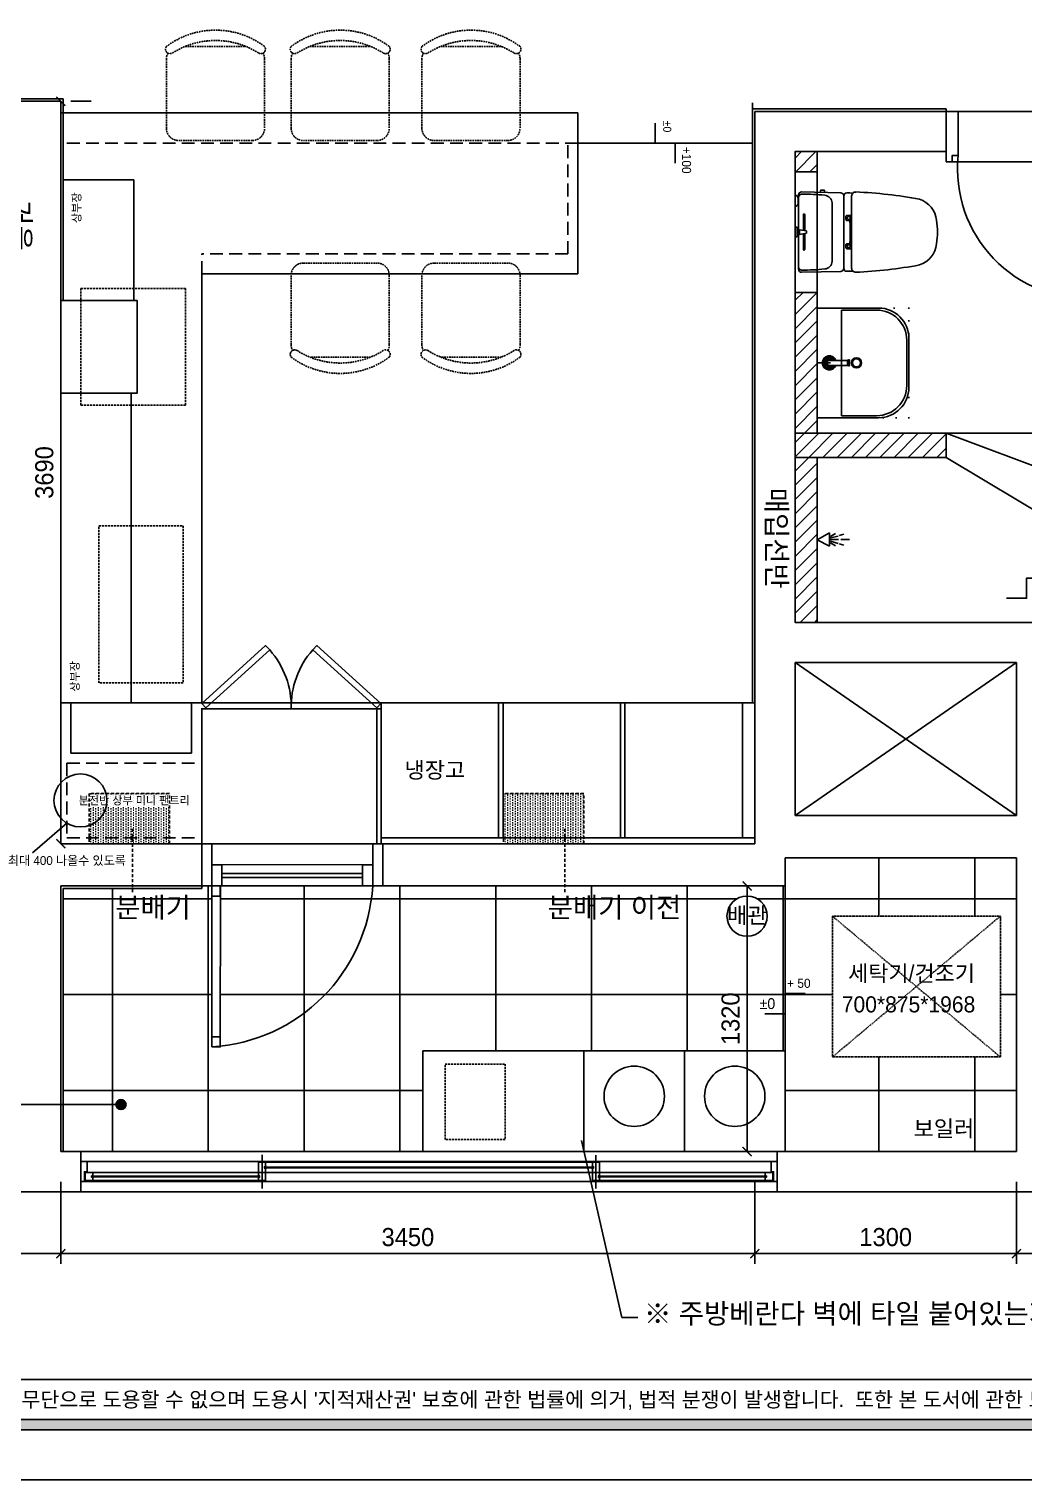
# Model space of a CAD drawing. Header units: millimetres. Extents: x -551172 to 232469, y -3435 to 261611.
# Drawn here: x 32533 to 37479, y 98553 to 105765 of the extents above; entities that cross this region are included whole.
import ezdxf
from ezdxf.enums import TextEntityAlignment as Align

# ---------------------------------------------------------------- set-up
doc = ezdxf.new("R2010")
doc.units = ezdxf.units.MM
doc.header["$LTSCALE"] = 10
doc.header["$PDMODE"] = 3
for name, pattern in [('DASHED', [0.75, 0.5, -0.25]), ('DASHEDX2', [1.5, 1, -0.5]), ('DH-HID2', [1.2, 0.8, -0.4]), ('DOT', [6.35, 0, -6.35]), ('HID', [2.5, 1.5, -1]), ('HIDDEN', [9.525, 6.35, -3.175])]:
    doc.linetypes.add(name, pattern=pattern)
doc.layers.get('DEFPOINTS').update_dxf_attribs({"color": 248})
for name, color, linetype in [('0-ELC TEXT', 7, 'Continuous'), ('03-WAL NEW', 3, 'Continuous'), ('06-FUR', 6, 'Continuous'), ('07-DIM WAL', 5, 'Continuous'), ('3.기호.계단선', 30, 'Continuous'), ('BATH', 4, 'Continuous'), ('C-FIN', 5, 'Continuous'), ('C-HAT', 251, 'Continuous'), ('CO-BATH', 6, 'Continuous'), ('F-FIN', 5, 'Continuous'), ('F-SYM', 7, 'Continuous'), ('fin', 5, 'Continuous'), ('FORM(YOURNAME)-11', 1, 'Continuous'), ('FU-FURM', 251, 'DH-HID2'), ('FUR', 8, 'DASHED'), ('HL', 6, 'HIDDEN'), ('TOILET-1', 6, 'Continuous'), ('도면층2', 2, 'Continuous'), ('도면층4', 4, 'Continuous'), ('도면층5', 5, 'Continuous'), ('욕실설비', 3, 'Continuous')]:
    doc.layers.add(name, color=color, linetype=linetype)
doc.styles.add('YOURNAME', font='HY울릉도M.TTF')
doc.styles.add('코레일둥고', font='Korail_Round_Gothic_Medium.ttf')
doc.linetypes.add('ZIGZAG', pattern='A,0.0001,-0.2,[131,ltypeshp.shx,S=0.2,R=0,X=-0.2,Y=0],-0.4,[131,ltypeshp.shx,S=0.2,R=180,X=0.2,Y=0],-0.2', length=0.8001)
doc.dimstyles.new('YOURNAME-50', dxfattribs={"dimscale": 50, "dimtxt": 1.8, "dimasz": 0.9, "dimexe": 1, "dimexo": 3, "dimgap": 0.7, "dimtad": 1, "dimdec": 0, "dimzin": 0, "dimdsep": 46, "dimtxsty": 'YOURNAME', "dimblk": 'ARCHTICK', "dimcen": 0, "dimclrd": 1, "dimclre": 1, "dimclrt": 7, "dimadec": 0, "dimazin": 0, "dimtfac": 1, "dimtdec": 0, "dimtix": 1, "dimtmove": 2, "dimatfit": 3, "dimldrblk": 'ARCHTICK', "dimfxl": 1, "dimtolj": 1, "dimtzin": 0, "dimarcsym": 0})
pattern_1 = [(45, (-143760, 19350), (-35.355339, 35.355339), [])]

# ---------------------------------------------------------------- blocks, each defined once
blk = doc.blocks.new('FORM-PLAN')
at = {"layer": 'FORM(YOURNAME)-11'}
h = blk.add_hatch(color=256, dxfattribs=at)
h.dxf.hatch_style = 1
h.paths.add_polyline_path([(-71444, 55115), (10556, 55115), (10556, 54915), (-71444, 54915)])
h.paths.add_polyline_path([(-71444, -2085), (10556, -2085), (10556, -2285), (-71444, -2285)])
at = {"layer": 'DEFPOINTS', "color": 158}
blk.add_line((1346, -1285), (-71444, -1285), dxfattribs=at)
for points in [[(-71444, -2285), (10556, -2285), (10556, 55115), (-71444, 55115)], [(-69444, 53115), (-64, 53115), (-64, 1215), (-69444, 1215)]]:
    blk.add_lwpolyline(points, close=True, dxfattribs=at)
at = {"layer": 'FORM(YOURNAME)-11', "color": 250}
blk.add_lwpolyline([(-72444, -3285), (11556, -3285), (11556, 56115), (-72444, 56115)], close=True, dxfattribs=at)
at = {"layer": 'FORM(YOURNAME)-11'}
blk.add_lwpolyline([(-71444, -2085), (10556, -2085), (10556, -2285), (-71444, -2285)], close=True, dxfattribs=at)
at = {"layer": 'FORM(YOURNAME)-11', "color": 1, "style": 'YOURNAME'}
blk.add_text("- 본 도서는 어떠한 경우에도 무단으로 도용할 수 없으며 도용시 '지적재산권' 보호에 관한 법률에 의거, 법적 분쟁이 발생합니다.  또한 본 도서에 관한 모든 저작권은 당사에 있습니다. -", height=300, dxfattribs=at).set_placement((-32990, -1685), align=Align.MIDDLE_CENTER)
at = {"layer": 'FORM(YOURNAME)-11', "color": 3, "style": 'YOURNAME'}
for tag, height, p in [('1', 450, (9905, 18188)), ('2', 450, (9905, 17544)), ('3', 450, (9905, 16257)), ('4', 450, (9905, 14326)), ('5', 515, (9905, 12009)), ('6', 515, (9905, 9757)), ('7', 515, (9905, 7504)), ('8', 515, (9905, 5252)), ('9', 515, (9905, 2999)), ('10', 515, (5655, 811)), ('11', 515, (9905, 747)), ('12', 515, (5655, -1441)), ('13', 515, (9905, -1441))]:
    blk.add_attdef(tag, text='', height=height, dxfattribs=at).set_placement(p, align=Align.MIDDLE_RIGHT)
blk = doc.blocks.new('_ArchTick')
at = {"color": 0, "linetype": 'ByBlock', "const_width": 0.15}
blk.add_lwpolyline([(-0.5, -0.5), (0.5, 0.5)], dxfattribs=at)
blk = doc.blocks.new('*D1375')
at = {"layer": '07-DIM WAL', "color": 1, "lineweight": -2, "transparency": 16777216}
for p, q in [((32691.4, 100035.3), (32691.4, 99627.8)), ((36141.4, 100035.3), (36141.4, 99627.8)), ((32691.4, 99677.8), (36141.4, 99677.8))]:
    blk.add_line(p, q, dxfattribs=at)
at = {"layer": 'DEFPOINTS', "color": 0, "transparency": 16777216}
for p in [(32691.4, 100185.3), (36141.4, 100185.3), (36141.4, 99677.8)]:
    blk.add_point(p, dxfattribs=at)
at = {"layer": '07-DIM WAL', "color": 1, "lineweight": -2, "transparency": 16777216, "xscale": 45, "yscale": 45, "zscale": 45, "rotation": 180}
blk.add_blockref('_ArchTick', (32691.4, 99677.8), dxfattribs=at)
at = {"layer": '07-DIM WAL', "color": 1, "lineweight": -2, "transparency": 16777216, "xscale": 45, "yscale": 45, "zscale": 45}
blk.add_blockref('_ArchTick', (36141.4, 99677.8), dxfattribs=at)
at = {"layer": '07-DIM WAL', "color": 7, "transparency": 16777216, "insert": (34416.4, 99759.6), "char_height": 90, "attachment_point": 5, "style": 'YOURNAME'}
blk.add_mtext('\\A1;3450', dxfattribs=at)
blk = doc.blocks.new('*D1376')
at = {"layer": '07-DIM WAL', "color": 1, "lineweight": -2, "transparency": 16777216}
for p, q in [((36141.4, 100035.3), (36141.4, 99627.8)), ((37441.4, 100035.3), (37441.4, 99627.8)), ((36141.4, 99677.8), (37441.4, 99677.8))]:
    blk.add_line(p, q, dxfattribs=at)
at = {"layer": 'DEFPOINTS', "color": 0, "transparency": 16777216}
for p in [(36141.4, 100185.3), (37441.4, 100185.3), (37441.4, 99677.8)]:
    blk.add_point(p, dxfattribs=at)
at = {"layer": '07-DIM WAL', "color": 1, "lineweight": -2, "transparency": 16777216, "xscale": 45, "yscale": 45, "zscale": 45, "rotation": 180}
blk.add_blockref('_ArchTick', (36141.4, 99677.8), dxfattribs=at)
at = {"layer": '07-DIM WAL', "color": 1, "lineweight": -2, "transparency": 16777216, "xscale": 45, "yscale": 45, "zscale": 45}
blk.add_blockref('_ArchTick', (37441.4, 99677.8), dxfattribs=at)
at = {"layer": '07-DIM WAL', "color": 7, "transparency": 16777216, "insert": (36791.4, 99759.6), "char_height": 90, "attachment_point": 5, "style": 'YOURNAME'}
blk.add_mtext('\\A1;1300', dxfattribs=at)
blk = doc.blocks.new('*D1377')
at = {"layer": '07-DIM WAL', "color": 1, "lineweight": -2, "transparency": 16777216}
for p, q in [((32691.4, 101715.3), (32691.4, 105405.3)), ((32841.4, 105405.3), (32741.4, 105405.3)), ((32841.4, 101715.3), (32741.4, 101715.3))]:
    blk.add_line(p, q, dxfattribs=at)
at = {"layer": 'DEFPOINTS', "color": 0, "transparency": 16777216}
for p in [(32691.4, 105405.3), (32691.4, 105405.3), (32691.4, 101715.3)]:
    blk.add_point(p, dxfattribs=at)
at = {"layer": '07-DIM WAL', "color": 1, "lineweight": -2, "transparency": 16777216, "xscale": 45, "yscale": 45, "zscale": 45}
for p, rotation in [((32691.4, 105405.3), 90), ((32691.4, 101715.3), 270)]:
    blk.add_blockref('_ArchTick', p, dxfattribs=dict(at, rotation=rotation))
at = {"layer": '07-DIM WAL', "color": 7, "transparency": 16777216, "insert": (32609.5, 103560.3), "char_height": 90, "attachment_point": 5, "rotation": 90, "style": 'YOURNAME'}
blk.add_mtext('\\A1;3690', dxfattribs=at)
blk = doc.blocks.new('*D1379')
at = {"layer": '07-DIM WAL', "color": 1, "lineweight": -2, "transparency": 16777216}
for p, q in [((36141.4, 101505.3), (36052.5, 101505.3)), ((36102.5, 100185.3), (36102.5, 101505.3)), ((36141.4, 100185.3), (36052.5, 100185.3))]:
    blk.add_line(p, q, dxfattribs=at)
at = {"layer": 'DEFPOINTS', "color": 0, "transparency": 16777216}
for p in [(36102.5, 101505.3), (36291.4, 101505.3), (36291.4, 100185.3)]:
    blk.add_point(p, dxfattribs=at)
at = {"layer": '07-DIM WAL', "color": 1, "lineweight": -2, "transparency": 16777216, "xscale": 45, "yscale": 45, "zscale": 45}
for p, rotation in [((36102.5, 101505.3), 90), ((36102.5, 100185.3), 270)]:
    blk.add_blockref('_ArchTick', p, dxfattribs=dict(at, rotation=rotation))
at = {"layer": '07-DIM WAL', "color": 7, "transparency": 16777216, "insert": (36020.7, 100845.3), "char_height": 90, "attachment_point": 5, "rotation": 90, "style": 'YOURNAME'}
blk.add_mtext('\\A1;1320', dxfattribs=at)
blk = doc.blocks.new('A$C4B2D31F0')
at = {"layer": 'fin', "color": 4}
for p, q in [((185, 690.9), (20.4, 690.9)), ((37.2, 692.3), (24.7, 692.3)), ((37.2, 692.3), (49.7, 692.3)), ((200.9, 690.9), (365.5, 690.9)), ((47.7, 523.7), (192.9, 523.7)), ((338.2, 523.7), (192.9, 523.7)), ((12.6, 465.9), (192.9, 465.9)), ((373.3, 465.9), (192.9, 465.9)), ((192.9, 426.6), (13.7, 426.6)), ((192.9, 426.6), (372.2, 426.6))]:
    blk.add_line(p, q, dxfattribs=at)
for points in [[(20.4, 690.9), (7.9, 690.9, 0.421209), (-7.1, 675.5), (-2.4, 480.5, 0.001659)], [(365.5, 690.9), (378, 690.9, -0.421209), (392.9, 675.5), (388.3, 480.5, -0.001659)], [(12.6, 465.9, 0.371724), (-1.8, 451.2, 0.003515), (-1, 420.3, 0.320541)], [(373.3, 465.9, -0.371724), (387.7, 451.2, -0.003515), (386.9, 420.3, -0.320541)]]:
    blk.add_lwpolyline(points, format="xyb", dxfattribs=at)
for centre, radius, start, end in [((1004.3, 663.1), 1000, 179.31159, 185.94375), ((20.4, 674.9), 16, 90, 179.31159), ((24.7, 707.3), 15, 180, 270), ((49.7, 707.3), 15, 270, 0), ((365.5, 674.9), 16, 0.68841, 90), ((-618.4, 663.1), 1000, 354.05625, 0.68841), ((49.4, 563.7), 40, 185.94375, 267.51291), ((336.5, 563.7), 40, 272.48709, 354.05625), ((12.6, 480.9), 15, 181.36509, 270), ((373.3, 480.9), 15, 270, 358.63491), ((13.7, 406.6), 20, 90, 182.3333), ((2197.7, 495.6), 2205.9, 182.3333, 190.60807), ((-1811.8, 495.6), 2205.9, 349.39193, 357.6667), ((372.2, 406.6), 20, 357.6667, 90), ((148.7, 128.9), 125.5, 198.2964, 263.42408), ((237.2, 128.9), 125.5, 276.57592, 341.7036), ((192.9, 405.9), 405.9, 261.69926, 270), ((192.9, 405.9), 405.9, 270, 278.30074)]:
    blk.add_arc(centre, radius, start, end, dxfattribs=at)
at = {"layer": 'HL', "linetype": 'Continuous'}
for p, q in [((106.4, 666.3), (184.4, 666.3)), ((106.4, 659.3), (185.5, 659.3)), ((168.9, 697.3), (168.9, 707.3)), ((168.9, 697.3), (216.9, 697.3)), ((186, 692.5), (180.6, 697.3)), ((181.6, 685.5), (186, 692.5)), ((187, 651.2), (181.6, 685.5)), ((181.6, 685.5), (204.3, 685.5)), ((186, 692.5), (199.9, 692.5)), ((187, 651.2), (198.9, 651.2)), ((198.9, 651.2), (204.3, 685.5)), ((199.9, 692.5), (205.3, 697.3)), ((204.3, 685.5), (199.9, 692.5)), ((200.4, 659.3), (279.4, 659.3)), ((201.4, 666.3), (279.4, 666.3)), ((216.9, 697.3), (216.9, 707.3)), ((-12, 580.9), (-4.8, 580.9)), ((-16, 576.9), (-16, 564.8)), ((-12, 560.8), (-4.3, 560.8)), ((192.9, 433.7), (146.6, 433.7)), ((192.9, 433.7), (239.3, 433.7))]:
    blk.add_line(p, q, dxfattribs=at)
for points in [[(110.4, 426.6), (110.4, 450.8, -0.414214), (114.4, 454.8), (130.9, 454.8, -0.414214), (134.9, 450.8), (134.9, 435.2), (134.9, 426.6)], [(134.9, 435.2), (144.6, 435.2, -0.414214), (146.6, 433.2), (146.6, 426.6)], [(251, 435.2), (241.3, 435.2, 0.414214), (239.3, 433.2), (239.3, 426.6)], [(275.5, 426.6), (275.5, 450.8, 0.414214), (271.5, 454.8), (255, 454.8, 0.414214), (251, 450.8), (251, 435.2), (251, 426.6)]]:
    blk.add_lwpolyline(points, format="xyb", dxfattribs=at)
for centre in [(122.9, 440.9), (262.9, 440.9)]:
    blk.add_circle(centre, 8, dxfattribs=at)
for centre, radius, start, end in [((106.4, 662.8), 3.5, 90, 270), ((279.4, 662.8), 3.5, 270, 90), ((-12, 576.9), 4, 90, 180), ((-12, 564.8), 4, 180, 270)]:
    blk.add_arc(centre, radius, start, end, dxfattribs=at)
blk = doc.blocks.new('B-003')
blk.add_line((0, 0), (0, -65))
at = {"layer": 'CO-BATH'}
for p, q in [((272.5, 0), (-272.5, 0)), ((272.5, -305), (272.5, 0)), ((-272.5, 0), (-272.5, -305)), ((-122.5, -455), (122.5, -455))]:
    blk.add_line(p, q, dxfattribs=at)
at = {"layer": 'CO-BATH', "color": 8}
for p, q in [((-12.5, -60), (-12.5, -150.5)), ((12.5, -60), (12.5, -150.5)), ((-262.5, -120), (-262.5, -295)), ((262.5, -120), (-262.5, -120)), ((262.5, -295), (262.5, -120)), ((-14.5, -155.5), (-14.5, -160.5)), ((-14.5, -160.5), (14.5, -160.5)), ((-13.5, -150.5), (-13.5, -155.5)), ((13.5, -150.5), (13.5, -155.5)), ((14.5, -155.5), (14.5, -160.5)), ((-112.5, -445), (112.5, -445))]:
    blk.add_line(p, q, dxfattribs=at)
at = {"layer": 'CO-BATH', "color": 251}
for p, q in [((-14.5, -155.5), (14.5, -155.5)), ((-13.5, -150.5), (13.5, -150.5))]:
    blk.add_line(p, q, dxfattribs=at)
at = {"layer": 'CO-BATH', "color": 8, "linetype": 'DOT'}
blk.add_lwpolyline([(-272.5, -455), (272.5, -455), (272.5, 0), (-272.5, 0)], close=True, dxfattribs=at)
at = {"layer": 'CO-BATH', "color": 8}
blk.add_circle((0, -195), 25, dxfattribs=at)
at = {"layer": 'CO-BATH', "color": 251}
blk.add_circle((0, -195), 20, dxfattribs=at)
at = {"layer": 'CO-BATH', "color": 8}
for centre, radius, start, end in [((0, -60), 35, 290.92481, 249.07514), ((0, -60), 12.5, 359.99998, 179.99998), ((-112.5, -295), 150, 180, 270), ((112.5, -295), 150, 270, 0)]:
    blk.add_arc(centre, radius, start, end, dxfattribs=at)
at = {"layer": 'CO-BATH', "color": 251}
for radius, start, end in [(30, 294.62429, 245.37566), (25, 299.99998, 239.99998), (18, 313.98294, 226.01701)]:
    blk.add_arc((0, -60), radius, start, end, dxfattribs=at)
at = {"layer": 'CO-BATH'}
for centre, start, end in [((-122.5, -305), 180, 270), ((122.5, -305), 270, 0)]:
    blk.add_arc(centre, 150, start, end, dxfattribs=at)
blk = doc.blocks.new('AC-8')
at = {"layer": 'BATH'}
for p, q in [((-51, 54), (0, 143)), ((0, 143), (45, 54)), ((45, 54), (-51, 54)), ((-25, 47), (-46, 12)), ((-14, 47), (-28, -8)), ((-2, 49), (-2, -11)), ((10, 47), (25, -8)), ((22, 47), (43, 12)), ((-31, -16), (-41, -49)), ((-2, -27), (-2, -89)), ((28, -16), (38, -49))]:
    blk.add_line(p, q, dxfattribs=at)
blk = doc.blocks.new('A$C1AC25B95')
at = {"layer": '욕실설비', "color": 8}
for p, q in [((28.3, 72.3), (28.3, 75)), ((53.3, 73.7), (53.3, 75))]:
    blk.add_line(p, q, dxfattribs=at)
at = {"layer": 'TOILET-1', "linetype": 'Continuous', "xscale": 0.873786407766195, "yscale": 0.873786407766195, "zscale": 0.873786407766195, "rotation": 180}
blk.add_blockref('AC-8', (39.7, 124.7), dxfattribs=at)

msp = doc.modelspace()

# ---------------------------------------------------------------- hatches: boundary and pattern name
at = {"layer": '0-ELC TEXT'}
h = msp.add_hatch(color=256, dxfattribs=at)
h.dxf.hatch_style = 1
edge = h.paths.add_edge_path()
edge.add_arc((32990.3, 100418.6), 25, 180, 540, ccw=False)
at = {"layer": '06-FUR', "true_color": 0x636466}
h = msp.add_hatch(dxfattribs=at)
h.set_pattern_fill('NET', color=251, scale=150)
h.set_pattern_definition([(0, (-42300, 0), (0, 476.25), []), (90, (-42300, 0), (-476.25, 3e-14), [])])
h.paths.add_polyline_path([(36291.4, 101505.3), (34241.4, 101505.3, -0.365255), (33483.3, 100708.9), (33483.3, 100705.3), (33441.4, 100705.3), (33441.4, 100755.3), (33441.4, 101455.3), (33441.4, 101505.3), (33391.4, 101505.3), (33391.4, 101493.3), (32703.4, 101493.3), (32703.4, 100418.6), (32965.3, 100418.6, -1), (33015.3, 100418.6, -1), (32965.3, 100418.6), (32703.4, 100418.6), (32703.4, 100185.3), (34491.4, 100185.3), (34491.4, 100685.3), (36291.4, 100685.3)])
h.paths.add_polyline_path([(36002.5, 101355.3, -1), (36202.5, 101355.3, -1)], flags=16)
h.paths.add_polyline_path([(34241.4, 101505.3), (34191.4, 101505.3), (33484.4, 101505.3), (33483.3, 100708.9, 0.365255)], flags=17)
h.paths.add_polyline_path([(37441.4, 101645.3), (36291.4, 101645.3), (36291.4, 101505.3), (36291.4, 100185.3), (37441.4, 100185.3)])
h.paths.add_polyline_path([(36526.4, 101355.3), (37361.4, 101355.3), (37361.4, 100655.3), (36526.4, 100655.3)], flags=16)
h.paths.add_polyline_path([(36104.6, 100663.2), (36104.6, 101017.9), (35936.9, 101017.9), (35936.9, 100663.2)], flags=25)
h.paths.add_polyline_path([(33411.7, 100199.1), (33671, 100199.1), (33671, 100312.4), (33411.7, 100312.4)], flags=24)
h.paths.add_polyline_path([(35261.7, 100699.1), (35521, 100699.1), (35521, 100812.4), (35261.7, 100812.4)], flags=24)
h.paths.add_polyline_path([(34486.9, 100343.9), (34486.9, 100526.7), (34373.5, 100526.7), (34373.5, 100343.9)], flags=24)
h.paths.add_polyline_path([(35786.9, 101003.9), (35786.9, 101186.7), (35673.5, 101186.7), (35673.5, 101003.9)], flags=24)
h.paths.add_polyline_path([(32932.1, 101302.2), (33391, 101302.2), (33391, 101478.9), (32932.1, 101478.9)], flags=24)
h.paths.add_polyline_path([(35081.4, 101301.6), (35843.8, 101301.6), (35843.8, 101482.4), (35081.4, 101482.4)], flags=24)
h.paths.add_polyline_path([(35979.1, 101282.4), (36239.6, 101282.4), (36239.6, 101423.8), (35979.1, 101423.8)], flags=24)
h.paths.add_polyline_path([(33574.9, 101282.1), (34051.6, 101282.1), (34051.6, 101432.6), (33574.9, 101432.6)], flags=24)
h.paths.add_polyline_path([(37443.4, 100733.2), (37443.4, 101087.9), (37275.7, 101087.9), (37275.7, 100733.2)], flags=9)
h.paths.add_polyline_path([(36289.7, 100675), (36439.1, 100675), (36439.1, 100744.8), (36289.7, 100744.8)], flags=9)
h.paths.add_polyline_path([(36552.7, 100852.4), (37321.3, 100852.4), (37321.3, 100975.9), (36552.7, 100975.9)], flags=8)
h.paths.add_polyline_path([(36580.3, 100993.5), (37306.9, 100993.5), (37306.9, 101136.2), (36580.3, 101136.2)], flags=8)
h.paths.add_polyline_path([(36905.8, 100221.6), (37274.6, 100221.6), (37274.6, 100367.9), (36905.8, 100367.9)], flags=24)
at = {"layer": '3.기호.계단선', "linetype": 'HID'}
h = msp.add_hatch(dxfattribs=at)
h.set_pattern_fill('DOTS', color=256, scale=200, angle=-90)
h.set_pattern_definition([(270, (15552.536, 90256.841), (12.5, -6.25), [0, -12.5])])
h.paths.add_polyline_path([(32831.4, 101965.3), (32831.4, 101715.3), (33231.4, 101715.3), (33231.4, 101965.3)])
at = {"layer": '3.기호.계단선', "linetype": 'HID', "true_color": 0x636466}
h = msp.add_hatch(dxfattribs=at)
h.set_pattern_fill('DOTS', color=251, scale=200, angle=-90)
h.set_pattern_definition([(270, (17612.536, 90256.841), (12.5, -6.25), [0, -12.5])])
h.paths.add_polyline_path([(34891.4, 101965.3), (34891.4, 101715.3), (35291.4, 101715.3), (35291.4, 101965.3)])
at = {"layer": 'C-HAT'}
h = msp.add_hatch(dxfattribs=at)
h.set_pattern_fill('_USER', color=256, scale=50, angle=45, pattern_type=0)
h.set_pattern_definition(pattern_1)
h.paths.add_polyline_path([(36451.4, 105155.3), (36341.4, 105155.3), (36341.4, 105055.3), (36451.4, 105055.3)])
h.paths.add_polyline_path([(36451.4, 104455.3), (36341.4, 104455.3), (36341.4, 103755.3), (36451.4, 103755.3)])
h = msp.add_hatch(dxfattribs=at)
h.set_pattern_fill('_USER', color=256, scale=50, angle=45, pattern_type=0)
h.set_pattern_definition(pattern_1)
h.paths.add_polyline_path([(37091.4, 103635.3), (36341.4, 103635.3), (36341.4, 103755.3), (37091.4, 103755.3)])
h = msp.add_hatch(dxfattribs=at)
h.set_pattern_fill('_USER', color=256, scale=50, angle=45, pattern_type=0)
h.set_pattern_definition(pattern_1)
h.paths.add_polyline_path([(36451.4, 103635.3), (36341.4, 103635.3), (36341.4, 102815.3), (36451.4, 102815.3)])

# ---------------------------------------------------------------- linework, layer by layer
at = {"layer": '0-ELC TEXT', "color": 240, "true_color": 0xed1f24}
for p, q in [((32721.4, 101817.1), (32550, 101670)), ((35480, 99360), (35280, 100240)), ((35560, 99360), (35480, 99360))]:
    msp.add_line(p, q, dxfattribs=at)
at = {"layer": '0-ELC TEXT'}
msp.add_line((31548.1, 100418.6), (32990.3, 100418.6), dxfattribs=at)
at = {"layer": '0-ELC TEXT', "color": 240, "linetype": 'ZIGZAG', "ltscale": 5, "true_color": 0xed1f24}
msp.add_circle((32788.7, 101930.3), 131.7, dxfattribs=at)
at = {"layer": '0-ELC TEXT'}
msp.add_circle((32990.3, 100418.6), 25, dxfattribs=at)
at = {"layer": '03-WAL NEW'}
for p, q in [((36451.4, 105055.3), (36341.4, 105055.3)), ((36341.4, 104455.3), (36451.4, 104455.3)), ((36451.4, 103755.3), (37891.4, 103755.3)), ((37091.4, 103755.3), (37891.4, 103455.3)), ((37891.4, 103155.3), (37091.4, 103635.3))]:
    msp.add_line(p, q, dxfattribs=at)
for points in [[(36451.4, 105155.3), (36341.4, 105155.3), (36341.4, 103755.3), (36451.4, 103755.3)], [(37091.4, 103635.3), (36341.4, 103635.3), (36341.4, 103755.3), (37091.4, 103755.3)], [(36451.4, 103635.3), (36341.4, 103635.3), (36341.4, 102815.3), (36451.4, 102815.3)]]:
    msp.add_lwpolyline(points, close=True, dxfattribs=at)
at = {"layer": '06-FUR'}
for p, q in [((35261.4, 105347.3), (32691.4, 105347.3)), ((35261.4, 104547.3), (35261.4, 105347.3)), ((35261.4, 105197.3), (36129.4, 105197.3)), ((33391.4, 102415.3), (33391.4, 104547.3)), ((33391.4, 104547.3), (35261.4, 104547.3)), ((32691.4, 102415.3), (33391.4, 102415.3)), ((32741.4, 102165.3), (32741.4, 102415.3)), ((33391.4, 102415.3), (33341.4, 102415.3)), ((33341.4, 102415.3), (33341.4, 102165.3)), ((34313.4, 102415.3), (33391.4, 102415.3)), ((34283.4, 102385.3), (33389.4, 102385.3)), ((33391.4, 102385.3), (33391.4, 101715.3)), ((33341.4, 102165.3), (32741.4, 102165.3)), ((36291.4, 101645.3), (36291.4, 101505.3)), ((36291.4, 101645.3), (36291.4, 101345.3)), ((36291.4, 101505.3), (36291.4, 100185.3)), ((34491.4, 100685.3), (34491.4, 100185.3)), ((34491.4, 100685.3), (36291.4, 100685.3)), ((35291.4, 100185.3), (35291.4, 100685.3)), ((36291.4, 100685.3), (35791.4, 100685.3)), ((35791.4, 100685.3), (35791.4, 100185.3)), ((36291.4, 100685.3), (36291.4, 100185.3)), ((34491.4, 100185.3), (36291.4, 100185.3)), ((35791.4, 100185.3), (35291.4, 100185.3))]:
    msp.add_line(p, q, dxfattribs=at)
at = {"layer": '06-FUR', "linetype": 'HIDDEN'}
for p, q in [((35261.4, 105197.3), (32703.4, 105197.3)), ((35211.4, 104647), (35211.4, 105197.3)), ((35211.4, 104647), (33391.4, 104647)), ((33391.4, 104547.3), (33391.4, 104647)), ((32721.4, 102115.3), (33391.4, 102115.3)), ((32721.4, 102115.3), (32721.4, 101745.3)), ((32721.4, 101745.3), (33391.4, 101745.3))]:
    msp.add_line(p, q, dxfattribs=at)
at = {"layer": '06-FUR'}
for points in [[(32703.4, 104415), (33053.4, 104415), (33053.4, 105015), (32703.4, 105015)], [(32691.4, 102415.3), (33041.4, 102415.3), (33041.4, 103955), (32691.4, 103955)], [(34283.4, 101745.3), (34867.4, 101745.3), (34867.4, 102415.3), (34283.4, 102415.3)], [(34867.4, 102415.3), (34889.4, 102415.3), (34889.4, 101745.3), (34867.4, 101745.3)], [(34889.4, 101745.3), (35473.4, 101745.3), (35473.4, 102415.3), (34889.4, 102415.3)], [(35473.4, 102415.3), (35495.4, 102415.3), (35495.4, 101745.3), (35473.4, 101745.3)], [(35495.4, 101745.3), (36079.4, 101745.3), (36079.4, 102415.3), (35495.4, 102415.3)], [(36079.4, 102415.3), (36141.4, 102415.3), (36141.4, 101745.3), (36079.4, 101745.3)], [(34261.4, 102385.3), (34283.4, 102385.3), (34283.4, 101715.3), (34261.4, 101715.3)]]:
    msp.add_lwpolyline(points, close=True, dxfattribs=at)
at = {"layer": '06-FUR', "color": 7, "linetype": 'DASHEDX2'}
for points in [[(33311.4, 104475.3), (33311.4, 103895.3), (32791.4, 103895.3), (32791.4, 104475.3)], [(33300, 103295.3), (33300, 102515.3), (32880, 102515.3), (32880, 103295.3)], [(34900, 100245.3), (34601.4, 100245.3), (34601.4, 100620), (34900, 100620)]]:
    msp.add_lwpolyline(points, close=True, dxfattribs=at)
at = {"layer": '06-FUR'}
for centre, radius in [((36102.5, 101355.3), 100), ((35541.4, 100460), 150), ((36041.4, 100460), 150)]:
    msp.add_circle(centre, radius, dxfattribs=at)
at = {"layer": '3.기호.계단선', "linetype": 'HID'}
msp.add_line((33047.2, 101474.6), (33047.2, 101790.7), dxfattribs=at)
at = {"layer": '3.기호.계단선', "color": 251, "linetype": 'HID', "true_color": 0x636466}
msp.add_line((35197.2, 101474.6), (35197.2, 101790.7), dxfattribs=at)
at = {"layer": '3.기호.계단선'}
for points in [[(35645.4, 105297.3), (35645.4, 105197.3), (35745.4, 105197.3), (35745.4, 105097.3)], [(37391.4, 102935.3), (37491.4, 102935.3), (37491.4, 103035.3), (37591.4, 103035.3)], [(36191.4, 100870), (36291.4, 100870), (36291.4, 100970), (36391.4, 100970)]]:
    msp.add_lwpolyline(points, dxfattribs=at)
at = {"layer": '3.기호.계단선', "linetype": 'HID'}
msp.add_lwpolyline([(32831.4, 101965.3), (32831.4, 101715.3), (33231.4, 101715.3), (33231.4, 101965.3)], close=True, dxfattribs=at)
at = {"layer": '3.기호.계단선', "color": 251, "linetype": 'HID', "true_color": 0x636466}
msp.add_lwpolyline([(34891.4, 101965.3), (34891.4, 101715.3), (35291.4, 101715.3), (35291.4, 101965.3)], close=True, dxfattribs=at)
at = {"layer": 'C-FIN'}
msp.add_lwpolyline([(32691.4, 103955), (33071.4, 103955), (33071.4, 104415), (32691.4, 104415)], close=True, dxfattribs=at)
at = {"layer": 'F-FIN'}
for p, q in [((32401.4, 105417.3), (32703.4, 105417.3)), ((32703.4, 105417.3), (32703.4, 104415)), ((36129.4, 102415.3), (36129.4, 105397.3)), ((36129.4, 105367.3), (37091.4, 105367.3)), ((37091.4, 105367.3), (37091.4, 105355.3)), ((32703.4, 100185.3), (32703.4, 101493.3)), ((33391.4, 101493.3), (32703.4, 101493.3)), ((33391.4, 101510), (33391.4, 101493.3))]:
    msp.add_line(p, q, dxfattribs=at)
at = {"layer": 'FU-FURM'}
for p, q in [((33308.8, 105677.9), (33611.2, 105677.9)), ((33708.3, 105664.5), (33708.3, 105664.5)), ((33928.8, 105677.9), (34231.2, 105677.9)), ((34328.3, 105664.5), (34328.3, 105664.5)), ((34578.8, 105677.9), (34881.2, 105677.9)), ((34978.3, 105664.5), (34978.3, 105664.5)), ((33216.2, 105271.5), (33216.2, 105616.9)), ((33703.8, 105616.9), (33703.8, 105271.5)), ((33836.2, 105271.5), (33836.2, 105616.9)), ((34323.8, 105616.9), (34323.8, 105271.5)), ((34486.2, 105271.5), (34486.2, 105616.9)), ((34973.8, 105616.9), (34973.8, 105271.5)), ((33642.9, 105210.5), (33277.1, 105210.5)), ((34262.9, 105210.5), (33897.1, 105210.5)), ((34912.9, 105210.5), (34547.1, 105210.5)), ((33897.1, 104601.6), (34262.9, 104601.6)), ((34547.1, 104601.6), (34912.9, 104601.6)), ((33836.2, 104195.2), (33836.2, 104540.6)), ((34323.8, 104540.6), (34323.8, 104195.2)), ((34486.2, 104195.2), (34486.2, 104540.6)), ((34973.8, 104540.6), (34973.8, 104195.2)), ((33831.7, 104147.5), (33831.7, 104147.5)), ((34481.7, 104147.5), (34481.7, 104147.5)), ((34231.2, 104134.2), (33928.8, 104134.2)), ((34881.2, 104134.2), (34578.8, 104134.2))]:
    msp.add_line(p, q, dxfattribs=at)
for centre, radius, start, end in [((33460, 105352.7), 406.4, 53.1301, 126.8699), ((34080, 105352.7), 406.4, 53.1301, 126.8699), ((34730, 105352.7), 406.4, 53.1301, 126.8699), ((33234, 105664.5), 22.3, 143.30994, 302.02741), ((33460, 105308.5), 399.1, 57.57575, 122.42425), ((33686, 105664.5), 22.3, 237.97259, 36.69006), ((33854, 105664.5), 22.3, 143.30994, 302.02741), ((34080, 105308.5), 399.1, 57.57575, 122.42425), ((34306, 105664.5), 22.3, 237.97259, 36.69006), ((34504, 105664.5), 22.3, 143.30994, 302.02741), ((34730, 105308.5), 399.1, 57.57575, 122.42425), ((34956, 105664.5), 22.3, 237.97259, 36.69006), ((33277.1, 105616.9), 61, 152.41556, 180), ((33642.9, 105616.9), 61, 0, 27.58444), ((33897.1, 105616.9), 61, 152.41556, 180), ((34262.9, 105616.9), 61, 0, 27.58444), ((34547.1, 105616.9), 61, 152.41556, 180), ((34912.9, 105616.9), 61, 0, 27.58444), ((33277.1, 105271.5), 61, 180, 270), ((33642.9, 105271.5), 61, 270, 0), ((33897.1, 105271.5), 61, 180, 270), ((34262.9, 105271.5), 61, 270, 0), ((34547.1, 105271.5), 61, 180, 270), ((34912.9, 105271.5), 61, 270, 0), ((33897.1, 104540.6), 61, 90, 180), ((34262.9, 104540.6), 61, 0, 90), ((34547.1, 104540.6), 61, 90, 180), ((34912.9, 104540.6), 61, 0, 90), ((33854, 104147.5), 22.3, 57.97259, 216.69006), ((33897.1, 104195.2), 61, 180, 207.58444), ((34080, 104503.6), 399.1, 237.57575, 302.42425), ((34306, 104147.5), 22.3, 323.30994, 122.02741), ((34262.9, 104195.2), 61, 332.41556, 0), ((34504, 104147.5), 22.3, 57.97259, 216.69006), ((34547.1, 104195.2), 61, 180, 207.58444), ((34730, 104503.6), 399.1, 237.57575, 302.42425), ((34956, 104147.5), 22.3, 323.30994, 122.02741), ((34912.9, 104195.2), 61, 332.41556, 0), ((34080, 104459.3), 406.4, 233.1301, 306.8699), ((34730, 104459.3), 406.4, 233.1301, 306.8699)]:
    msp.add_arc(centre, radius, start, end, dxfattribs=at)
at = {"layer": 'FUR'}
for p, q in [((37361.4, 100655.3), (36526.4, 101355.3)), ((36526.4, 100655.3), (37361.4, 101355.3))]:
    msp.add_line(p, q, dxfattribs=at)
msp.add_lwpolyline([(37361.4, 100655.3), (37361.4, 101355.3), (36526.4, 101355.3), (36526.4, 100655.3)], close=True, dxfattribs=at)
at = {"layer": '도면층2'}
for p, q in [((31691.4, 105405.3), (32691.4, 105405.3)), ((32691.4, 101715.3), (32691.4, 105405.3)), ((36141.4, 101715.3), (36141.4, 105355.3)), ((36141.4, 105355.3), (37091.4, 105355.3)), ((37091.4, 105155.3), (37091.4, 105355.3)), ((36341.4, 102815.3), (36341.4, 105155.3)), ((36341.4, 105155.3), (37091.4, 105155.3)), ((37891.4, 102815.3), (36341.4, 102815.3)), ((36341.4, 101855.3), (36341.4, 102615.3)), ((37441.4, 102615.3), (36341.4, 102615.3)), ((37441.4, 101855.3), (36341.4, 102615.3)), ((36341.4, 101855.3), (37441.4, 102615.3)), ((37441.4, 101855.3), (37441.4, 102615.3)), ((37441.4, 101855.3), (36341.4, 101855.3)), ((32691.4, 101715.3), (33371.4, 101715.3)), ((36141.4, 101715.3), (33371.4, 101715.3)), ((33391.4, 101715.3), (33391.4, 101505.3)), ((33391.4, 101715.3), (33391.4, 101505.3)), ((34291.4, 101715.3), (34291.4, 101505.3)), ((34291.4, 101715.3), (34291.4, 101505.3)), ((34291.4, 101660.3), (34291.4, 101610.3)), ((36291.4, 101505.3), (36291.4, 101645.3)), ((37441.4, 101645.3), (36291.4, 101645.3)), ((36291.4, 101505.3), (36291.4, 101645.3)), ((37441.4, 101645.3), (36291.4, 101645.3)), ((37441.4, 101645.3), (37441.4, 100185.3)), ((37441.4, 101645.3), (37441.4, 100185.3)), ((32691.4, 100185.3), (32691.4, 101505.3)), ((33371.4, 101505.3), (32691.4, 101505.3)), ((36291.4, 101505.3), (33371.4, 101505.3)), ((37441.4, 100185.3), (32691.4, 100185.3)), ((33691.4, 100185.3), (32791.4, 100185.3)), ((32791.4, 99985.3), (32791.4, 100185.3)), ((37561.4, 99985.3), (32491.4, 99985.3)), ((37561.4, 99985.3), (35751.4, 99985.3))]:
    msp.add_line(p, q, dxfattribs=at)
at = {"layer": '도면층4'}
for p, q in [((37091.4, 105355.3), (37891.4, 105355.3)), ((37091.4, 105105.3), (37091.4, 105355.3)), ((37891.4, 105105.3), (37091.4, 105105.3)), ((34291.4, 101660.3), (34291.4, 101610.3)), ((34241.4, 101610.3), (33441.4, 101611.4)), ((34191.4, 101567.8), (33491.4, 101567.8)), ((34191.4, 101547.8), (33491.4, 101547.8)), ((34241.4, 101505.3), (33441.4, 101505.3)), ((33483.3, 100705.3), (33484.4, 101505.3)), ((33441.4, 101455.3), (33441.4, 100755.3)), ((36221.4, 100136), (32821.4, 100136)), ((33691.4, 100169.2), (33691.4, 100001.4)), ((33708.8, 100132), (35333.9, 100132)), ((35351.4, 100166.8), (35351.4, 100001.7)), ((32808.8, 100036), (36233.9, 100036)), ((33673.8, 100080.8), (32850.1, 100080.8)), ((33673.8, 100040.8), (32850.1, 100040.8)), ((35333.9, 100080.8), (33708.8, 100080.8)), ((36192.7, 100080.8), (35368.9, 100080.8)), ((36192.7, 100040.8), (35368.9, 100040.8))]:
    msp.add_line(p, q, dxfattribs=at)
for points in [[(37091.4, 105105.3), (37121.4, 105105.3), (37121.4, 105135.3), (37151.4, 105135.3), (37151.4, 105355.3), (37121.4, 105355.3), (37121.4, 105355.3), (37091.4, 105355.3), (37091.4, 105105.3)], [(32791.4, 100127), (32791.4, 100136), (32821.4, 100136), (32821.4, 100085), (32808.8, 100085), (32808.8, 100036), (32791.4, 100036), (32791.4, 100045)], [(33705.4, 100108.4), (35337.4, 100108.4), (35337.4, 100104.4), (33705.4, 100104.4), (33705.4, 100108.4), (33705.4, 100104.4)], [(33708.8, 100112.2), (33711.6, 100110.8), (33712.1, 100109.8), (33712.7, 100108.4)], [(33708.8, 100100.6), (33711.6, 100102), (33712.1, 100103), (33712.7, 100104.4)], [(35333.9, 100112.2), (35331.2, 100110.8), (35330.6, 100109.8), (35330.1, 100108.4)], [(35333.9, 100100.6), (35331.2, 100102), (35330.6, 100103), (35330.1, 100104.4)], [(36251.4, 100127), (36251.4, 100136), (36221.4, 100136), (36221.4, 100085), (36233.9, 100085), (36233.9, 100036), (36251.4, 100036), (36251.4, 100045)], [(32850.1, 100066.9), (32852.8, 100065.6), (32853.4, 100064.6), (32853.9, 100063.2)], [(32850.1, 100055.4), (32852.8, 100056.7), (32853.4, 100057.7), (32853.9, 100059.2)], [(33673.8, 100066.9), (33671.1, 100065.6), (33670.6, 100064.6), (33670, 100063.2)], [(33673.8, 100055.4), (33671.1, 100056.7), (33670.6, 100057.7), (33670, 100059.2)], [(35368.9, 100066.9), (35371.7, 100065.6), (35372.2, 100064.6), (35372.7, 100063.2)], [(35368.9, 100055.4), (35371.7, 100056.7), (35372.2, 100057.7), (35372.7, 100059.2)], [(36192.7, 100066.9), (36189.9, 100065.6), (36189.4, 100064.6), (36188.9, 100063.2)], [(36192.7, 100055.4), (36189.9, 100056.7), (36189.4, 100057.7), (36188.9, 100059.2)]]:
    msp.add_lwpolyline(points, dxfattribs=at)
for points in [[(33411.5, 102390.2), (33729.5, 102678.2), (33709.3, 102700.4), (33391.4, 102412.4)], [(34261.2, 102390.2), (33943.3, 102678.2), (33963.4, 102700.4), (34281.4, 102412.4)], [(33391.4, 101505.3), (33441.4, 101505.3), (33441.4, 101715.3), (33391.4, 101715.3)], [(34241.4, 101505.3), (34291.4, 101505.3), (34291.4, 101715.3), (34241.4, 101715.3)], [(33491.4, 101505.3), (33491.4, 101610.3), (33441.4, 101610.3), (33441.4, 101505.3)], [(34241.4, 101505.3), (34241.4, 101610.3), (34191.4, 101610.3), (34191.4, 101505.3)], [(33441.4, 101455.3), (33483.3, 101455.3), (33483.3, 101505.3), (33441.4, 101505.3)], [(33441.4, 100705.3), (33483.3, 100705.3), (33483.3, 100755.3), (33441.4, 100755.3)], [(32791.4, 100185.3), (36251.4, 100185.3), (36251.4, 99985.3), (32791.4, 99985.3)], [(33673.8, 100080.8), (33673.8, 100132), (33708.8, 100132), (33708.8, 100111.4), (33703.3, 100109.6), (33703.3, 100103.2), (33708.8, 100101.4), (33708.8, 100080.8)], [(35339.5, 100103.2), (35339.5, 100109.6), (35333.9, 100111.4), (35333.9, 100132), (35368.9, 100132), (35368.9, 100080.8), (35333.9, 100080.8), (35333.9, 100101.4)], [(32850.1, 100066.2), (32850.1, 100080.8), (32812.1, 100080.8), (32812.1, 100040.8), (32850.1, 100040.8), (32850.1, 100056.2), (32844.5, 100057.9), (32844.5, 100064.4)], [(33677.3, 100059.2), (32846.6, 100059.2), (32846.6, 100063.2), (33677.3, 100063.2)], [(33673.8, 100080.8), (33673.8, 100066.2), (33679.4, 100064.4), (33679.4, 100057.9), (33673.8, 100056.2), (33673.8, 100040.8), (33708.8, 100040.8), (33708.8, 100080.8)], [(35368.9, 100066.2), (35368.9, 100080.8), (35333.9, 100080.8), (35333.9, 100040.8), (35368.9, 100040.8), (35368.9, 100056.2), (35363.4, 100057.9), (35363.4, 100064.4)], [(35365.4, 100063.2), (35365.4, 100059.2), (36196.2, 100059.2), (36196.2, 100063.2)], [(36192.7, 100056.2), (36192.7, 100040.8), (36230.7, 100040.8), (36230.7, 100080.8), (36192.7, 100080.8), (36192.7, 100066.2), (36198.2, 100064.4), (36198.2, 100057.9)]]:
    msp.add_lwpolyline(points, close=True, dxfattribs=at)
at = {"layer": '도면층5'}
for centre, radius, start, end in [((37793.9, 105070.5), 645.8, 174.24437, 273.32764), ((33412.7, 102396.6), 423.8, 358.47228, 41.63968), ((34260, 102396.6), 423.8, 138.36032, 181.52772), ((33390, 101556.7), 853, 273.45513, 356.54487)]:
    msp.add_arc(centre, radius, start, end, dxfattribs=at)

# ---------------------------------------------------------------- block references
at = {"xscale": -1, "rotation": 90}
msp.add_blockref('A$C4B2D31F0', (37048.7, 104948.3), dxfattribs=at)
at = {"layer": '06-FUR', "xscale": -0.7874015748031495, "yscale": 0.7874015748031495, "zscale": 0.7874015748031495, "rotation": 270}
msp.add_blockref('A$C1AC25B95', (36451.4, 103194), dxfattribs=at)
at = {"layer": '07-DIM WAL', "xscale": -1, "rotation": 90}
msp.add_blockref('B-003', (36451.4, 104105.3), dxfattribs=at)
at = {"layer": 'F-SYM', "xscale": 0.2500000000000001, "yscale": 0.2500000000000001, "zscale": 0.2500000000000001}
msp.add_blockref('FORM-PLAN', (43339.9, 99374), dxfattribs=at)

# ---------------------------------------------------------------- texts
at = {"layer": '0-ELC TEXT', "style": '코레일둥고'}
for s, p in [('거울', (32439.5, 104913.3)), ('매입선반', (36199.3, 103484.8))]:
    msp.add_text(s, height=100, rotation=270, dxfattribs=at).set_placement(p)
at = {"layer": '0-ELC TEXT', "color": 240, "true_color": 0xed1f24, "style": '코레일둥고'}
for s, height, p in [('최대 400 나올수 있도록', 44.028, (32428.6, 101609.7)), ('※ 주방베란다 벽에 타일 붙어있는지 유무 모름', 100, (35590, 99330))]:
    msp.add_text(s, height=height, dxfattribs=at).set_placement(p)
at = {"layer": '06-FUR', "color": 7, "linetype": 'DASHEDX2', "style": '코레일둥고'}
for p in [(32790, 104800), (32781.4, 102470.6)]:
    msp.add_text('상부장', height=40.5, rotation=90, dxfattribs=at).set_placement(p)
for s, height, p in [('냉장고', 80, (34400, 102041.6)), ('분전반 상부 미니 팬트리', 40.502, (32780, 101910)), ('배관', 80, (36002.7, 101319.6)), ('세탁기/건조기', 80, (36604.1, 101030.9)), ('700*875*1968', 80, (36573.2, 100876.8)), ('보일러', 80, (36930.2, 100259.6))]:
    msp.add_text(s, height=height, dxfattribs=at).set_placement(p)
at = {"layer": '3.기호.계단선', "style": '코레일둥고'}
for s, height, p in [('±0', 40.04, (35685.6, 105309.1)), ('+100', 45.23, (35778.8, 105179.3))]:
    msp.add_text(s, height=height, rotation=270, dxfattribs=at).set_placement(p)
at = {"layer": '3.기호.계단선', "linetype": 'HID', "style": '코레일둥고'}
msp.add_text('분배기', height=100, dxfattribs=at).set_placement((32961.6, 101348.8))
at = {"layer": '3.기호.계단선', "color": 251, "linetype": 'HID', "true_color": 0x636466, "style": '코레일둥고'}
msp.add_text('분배기 이전', height=100, dxfattribs=at).set_placement((35111.6, 101348.8))
at = {"layer": '3.기호.계단선', "style": '코레일둥고'}
for s, height, p in [('+ 50', 45.23, (36301.3, 100998.9)), ('±0', 53.94, (36164.3, 100893.6))]:
    msp.add_text(s, height=height, dxfattribs=at).set_placement(p)

# ---------------------------------------------------------------- dimensions: what is measured, and where the dimension line sits
at = {"layer": '07-DIM WAL'}
for base, p1, p2, angle, picture, middle in [((32691.4, 105405.3), (32691.4, 101715.3), (32691.4, 105405.3), 90, '*D1377', (32609.5, 103560.3)), ((36102.5, 101505.3), (36291.4, 100185.3), (36291.4, 101505.3), 90, '*D1379', (36020.7, 100845.3)), ((36141.4, 99677.8), (32691.4, 100185.3), (36141.4, 100185.3), 180, '*D1375', (34416.4, 99759.6)), ((37441.4, 99677.8), (36141.4, 100185.3), (37441.4, 100185.3), 180, '*D1376', (36791.4, 99759.6))]:
    dim = msp.add_linear_dim(base=base, p1=p1, p2=p2, angle=angle, dimstyle='YOURNAME-50', dxfattribs=at)
    dim.commit()
    dim.dimension.update_dxf_attribs({"geometry": picture, "text_midpoint": middle})

doc.saveas('drawing.dxf')
